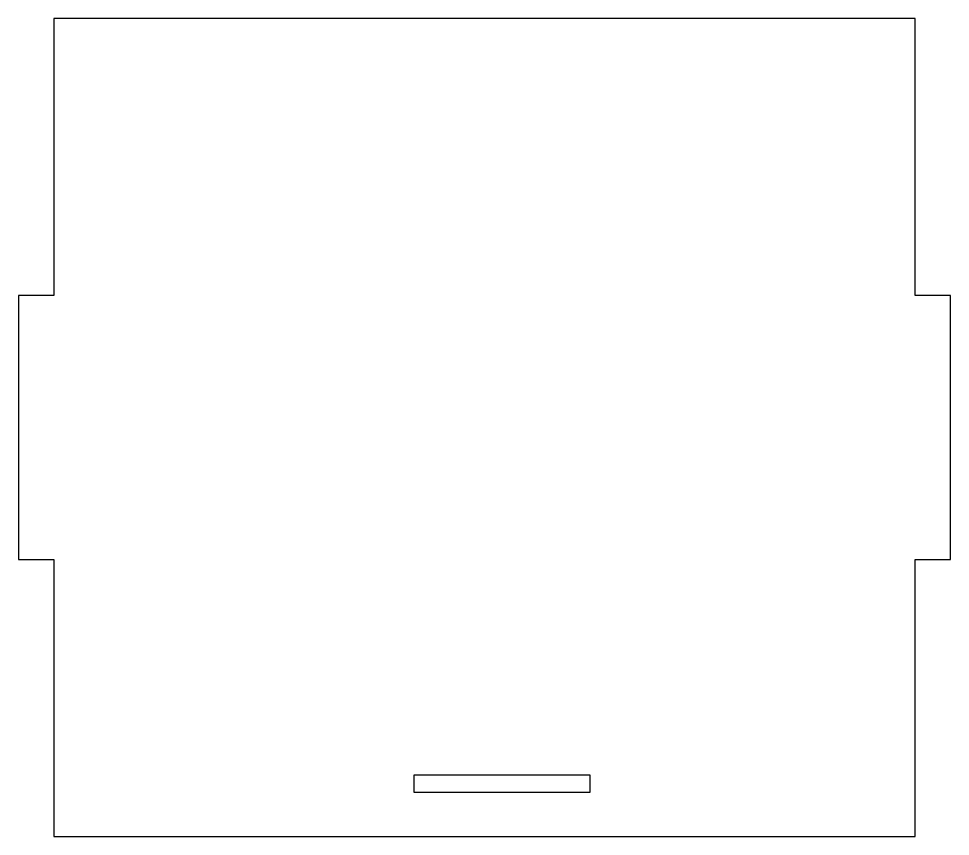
# Model space of a CAD drawing. Header units: millimetres. Extents: x -55 to 51, y -50 to 43.
import ezdxf

# ---------------------------------------------------------------- set-up
doc = ezdxf.new("R2010")
doc.units = ezdxf.units.MM
doc.layers.get('0').update_dxf_attribs({"linetype": 'CONTINUOUS'})

msp = doc.modelspace()

# ---------------------------------------------------------------- linework, layer by layer
for points in [[(-51, 43), (-51, 11.5), (-55, 11.5), (-55, -18.5), (-51, -18.5), (-51, -50), (47, -50), (47, -18.5), (51, -18.5), (51, 11.5), (47, 11.5), (47, 43)], [(-10, -45), (-10, -43), (10, -43), (10, -45)]]:
    msp.add_lwpolyline(points, close=True)

doc.saveas('drawing.dxf')
